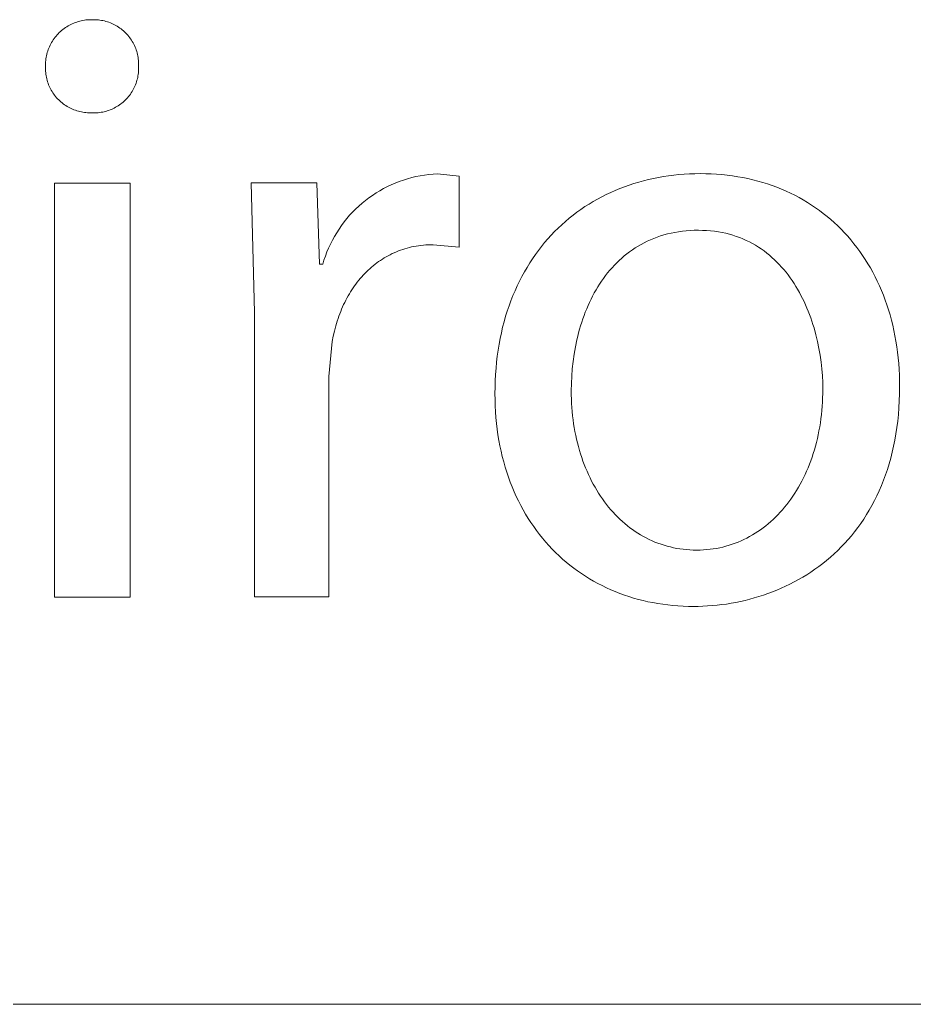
# Model space of a CAD drawing. Header units: millimetres. Extents: x 1383 to 4664, y -160 to 2132.
# Drawn here: x 4007.98 to 4042.32, y -159.94 to -122.14 of the extents above; entities that cross this region are included whole.
import ezdxf

# ---------------------------------------------------------------- set-up
doc = ezdxf.new("R2010")
doc.units = ezdxf.units.MM
doc.header["$MEASUREMENT"] = 0
doc.layers.add('Domyślny', color=7, linetype='Continuous', true_color=0x000000)

msp = doc.modelspace()

# ---------------------------------------------------------------- linework, layer by layer
at = {"layer": 'Domyślny', "color": 18, "lineweight": 15, "true_color": 0x000000}
for p, q in [((4009.635, -122.511), (4009.683, -122.475)), ((4009.683, -122.475), (4009.733, -122.44)), ((4009.733, -122.44), (4009.783, -122.407)), ((4009.783, -122.407), (4009.835, -122.375)), ((4009.835, -122.375), (4009.888, -122.345)), ((4009.888, -122.345), (4009.942, -122.318)), ((4009.942, -122.318), (4009.996, -122.292)), ((4009.996, -122.292), (4010.052, -122.268)), ((4010.052, -122.268), (4010.108, -122.246)), ((4010.108, -122.246), (4010.165, -122.226)), ((4010.165, -122.226), (4010.223, -122.207)), ((4010.223, -122.207), (4010.281, -122.191)), ((4010.281, -122.191), (4010.34, -122.177)), ((4010.34, -122.177), (4010.4, -122.165)), ((4010.4, -122.165), (4010.459, -122.155)), ((4010.459, -122.155), (4010.519, -122.147)), ((4010.519, -122.147), (4010.58, -122.142)), ((4010.58, -122.142), (4010.64, -122.138)), ((4010.64, -122.138), (4010.701, -122.136)), ((4010.701, -122.136), (4010.761, -122.137)), ((4010.761, -122.137), (4010.821, -122.136)), ((4010.821, -122.136), (4010.88, -122.137)), ((4010.88, -122.137), (4010.939, -122.14)), ((4010.939, -122.14), (4010.998, -122.145)), ((4010.998, -122.145), (4011.057, -122.152)), ((4011.057, -122.152), (4011.116, -122.161)), ((4011.116, -122.161), (4011.174, -122.172)), ((4011.174, -122.172), (4011.232, -122.185)), ((4011.232, -122.185), (4011.289, -122.2)), ((4011.289, -122.2), (4011.346, -122.217)), ((4011.346, -122.217), (4011.402, -122.236)), ((4011.402, -122.236), (4011.458, -122.257)), ((4011.458, -122.257), (4011.513, -122.28)), ((4011.513, -122.28), (4011.567, -122.305)), ((4011.567, -122.305), (4011.62, -122.331)), ((4011.62, -122.331), (4011.672, -122.359)), ((4011.672, -122.359), (4011.723, -122.39)), ((4011.723, -122.39), (4011.773, -122.421)), ((4011.773, -122.421), (4011.822, -122.455)), ((4011.822, -122.455), (4011.87, -122.49)), ((4011.87, -122.49), (4011.916, -122.527)), ((4009.266, -122.909), (4009.301, -122.86)), ((4009.301, -122.86), (4009.337, -122.811)), ((4009.337, -122.811), (4009.375, -122.764)), ((4009.375, -122.764), (4009.415, -122.718)), ((4009.415, -122.718), (4009.456, -122.674)), ((4009.456, -122.674), (4009.498, -122.631)), ((4009.498, -122.631), (4009.543, -122.589)), ((4009.543, -122.589), (4009.588, -122.55)), ((4009.588, -122.55), (4009.635, -122.511)), ((4011.916, -122.527), (4011.961, -122.566)), ((4011.961, -122.566), (4012.005, -122.606)), ((4012.005, -122.606), (4012.047, -122.647)), ((4012.047, -122.647), (4012.088, -122.69)), ((4012.088, -122.69), (4012.128, -122.734)), ((4012.128, -122.734), (4012.166, -122.78)), ((4012.166, -122.78), (4012.202, -122.827)), ((4012.202, -122.827), (4012.237, -122.875)), ((4012.237, -122.875), (4012.27, -122.924)), ((4009.074, -123.286), (4009.096, -123.23)), ((4009.096, -123.23), (4009.12, -123.174)), ((4009.12, -123.174), (4009.145, -123.119)), ((4009.145, -123.119), (4009.173, -123.065)), ((4009.173, -123.065), (4009.202, -123.012)), ((4009.202, -123.012), (4009.233, -122.96)), ((4009.233, -122.96), (4009.266, -122.909)), ((4012.27, -122.924), (4012.301, -122.975)), ((4012.301, -122.975), (4012.331, -123.026)), ((4012.331, -123.026), (4012.358, -123.079)), ((4012.358, -123.079), (4012.384, -123.132)), ((4012.384, -123.132), (4012.408, -123.186)), ((4012.408, -123.186), (4012.43, -123.241)), ((4012.43, -123.241), (4012.451, -123.297)), ((4008.986, -123.638), (4008.996, -123.578)), ((4008.996, -123.578), (4009.007, -123.519)), ((4009.007, -123.519), (4009.021, -123.46)), ((4009.021, -123.46), (4009.037, -123.401)), ((4009.037, -123.401), (4009.054, -123.343)), ((4009.054, -123.343), (4009.074, -123.286)), ((4012.451, -123.297), (4012.469, -123.354)), ((4012.469, -123.354), (4012.485, -123.411)), ((4012.485, -123.411), (4012.5, -123.468)), ((4012.5, -123.468), (4012.512, -123.526)), ((4012.512, -123.526), (4012.523, -123.585)), ((4012.523, -123.585), (4012.531, -123.644)), ((4008.968, -123.879), (4008.97, -123.819)), ((4008.969, -123.94), (4008.968, -123.879)), ((4008.968, -123.998), (4008.969, -123.94)), ((4008.969, -124.057), (4008.968, -123.998)), ((4008.97, -123.819), (4008.973, -123.758)), ((4008.973, -123.758), (4008.978, -123.698)), ((4008.978, -123.698), (4008.986, -123.638)), ((4012.531, -123.644), (4012.537, -123.703)), ((4012.537, -123.703), (4012.541, -123.762)), ((4012.541, -123.762), (4012.544, -123.821)), ((4012.544, -123.88), (4012.542, -123.94)), ((4012.542, -123.94), (4012.543, -123.999)), ((4012.543, -123.999), (4012.542, -124.057)), ((4012.544, -123.821), (4012.544, -123.88)), ((4008.972, -124.116), (4008.969, -124.057)), ((4008.977, -124.175), (4008.972, -124.116)), ((4008.984, -124.233), (4008.977, -124.175)), ((4008.993, -124.291), (4008.984, -124.233)), ((4009.003, -124.349), (4008.993, -124.291)), ((4009.016, -124.406), (4009.003, -124.349)), ((4012.508, -124.35), (4012.495, -124.407)), ((4012.519, -124.292), (4012.508, -124.35)), ((4012.528, -124.234), (4012.519, -124.292)), ((4012.535, -124.175), (4012.528, -124.234)), ((4012.539, -124.116), (4012.535, -124.175)), ((4012.542, -124.057), (4012.539, -124.116)), ((4009.031, -124.463), (4009.016, -124.406)), ((4009.048, -124.52), (4009.031, -124.463)), ((4009.067, -124.576), (4009.048, -124.52)), ((4009.088, -124.631), (4009.067, -124.576)), ((4009.11, -124.685), (4009.088, -124.631)), ((4009.135, -124.738), (4009.11, -124.685)), ((4009.161, -124.791), (4009.135, -124.738)), ((4012.376, -124.74), (4012.35, -124.793)), ((4012.401, -124.686), (4012.376, -124.74)), ((4012.423, -124.632), (4012.401, -124.686)), ((4012.444, -124.577), (4012.423, -124.632)), ((4012.463, -124.521), (4012.444, -124.577)), ((4012.48, -124.464), (4012.463, -124.521)), ((4012.495, -124.407), (4012.48, -124.464)), ((4009.189, -124.843), (4009.161, -124.791)), ((4009.219, -124.894), (4009.189, -124.843)), ((4009.25, -124.943), (4009.219, -124.894)), ((4009.283, -124.992), (4009.25, -124.943)), ((4009.318, -125.039), (4009.283, -124.992)), ((4009.355, -125.085), (4009.318, -125.039)), ((4009.393, -125.13), (4009.355, -125.085)), ((4009.433, -125.174), (4009.393, -125.13)), ((4012.118, -125.132), (4012.078, -125.176)), ((4012.156, -125.087), (4012.118, -125.132)), ((4012.192, -125.041), (4012.156, -125.087)), ((4012.227, -124.994), (4012.192, -125.041)), ((4012.261, -124.945), (4012.227, -124.994)), ((4012.292, -124.895), (4012.261, -124.945)), ((4012.322, -124.844), (4012.292, -124.895)), ((4012.35, -124.793), (4012.322, -124.844)), ((4009.474, -125.216), (4009.433, -125.174)), ((4009.516, -125.256), (4009.474, -125.216)), ((4009.56, -125.296), (4009.516, -125.256)), ((4009.605, -125.333), (4009.56, -125.296)), ((4009.652, -125.369), (4009.605, -125.333)), ((4009.699, -125.404), (4009.652, -125.369)), ((4009.748, -125.437), (4009.699, -125.404)), ((4009.798, -125.468), (4009.748, -125.437)), ((4009.849, -125.497), (4009.798, -125.468)), ((4009.901, -125.525), (4009.849, -125.497)), ((4011.661, -125.5), (4011.609, -125.528)), ((4011.712, -125.471), (4011.661, -125.5)), ((4011.762, -125.44), (4011.712, -125.471)), ((4011.811, -125.407), (4011.762, -125.44)), ((4011.859, -125.372), (4011.811, -125.407)), ((4011.905, -125.336), (4011.859, -125.372)), ((4011.95, -125.298), (4011.905, -125.336)), ((4011.994, -125.259), (4011.95, -125.298)), ((4012.037, -125.218), (4011.994, -125.259)), ((4012.078, -125.176), (4012.037, -125.218)), ((4009.954, -125.55), (4009.901, -125.525)), ((4010.008, -125.574), (4009.954, -125.55)), ((4010.062, -125.596), (4010.008, -125.574)), ((4010.118, -125.616), (4010.062, -125.596)), ((4010.174, -125.635), (4010.118, -125.616)), ((4010.23, -125.651), (4010.174, -125.635)), ((4010.287, -125.665), (4010.23, -125.651)), ((4010.345, -125.678), (4010.287, -125.665)), ((4010.403, -125.688), (4010.345, -125.678)), ((4010.461, -125.696), (4010.403, -125.688)), ((4010.519, -125.703), (4010.461, -125.696)), ((4010.578, -125.707), (4010.519, -125.703)), ((4010.637, -125.709), (4010.578, -125.707)), ((4010.696, -125.71), (4010.637, -125.709)), ((4010.754, -125.713), (4010.696, -125.71)), ((4010.813, -125.715), (4010.754, -125.713)), ((4010.872, -125.714), (4010.813, -125.715)), ((4010.931, -125.712), (4010.872, -125.714)), ((4010.99, -125.708), (4010.931, -125.712)), ((4011.049, -125.701), (4010.99, -125.708)), ((4011.107, -125.693), (4011.049, -125.701)), ((4011.165, -125.682), (4011.107, -125.693)), ((4011.222, -125.67), (4011.165, -125.682)), ((4011.28, -125.655), (4011.222, -125.67)), ((4011.336, -125.639), (4011.28, -125.655)), ((4011.392, -125.62), (4011.336, -125.639)), ((4011.448, -125.6), (4011.392, -125.62)), ((4011.502, -125.578), (4011.448, -125.6)), ((4011.556, -125.554), (4011.502, -125.578)), ((4011.609, -125.528), (4011.556, -125.554)), ((4023.028, -128.199), (4023.19, -128.161)), ((4023.19, -128.161), (4023.353, -128.128)), ((4023.353, -128.128), (4023.517, -128.101)), ((4023.517, -128.101), (4023.682, -128.08)), ((4023.682, -128.08), (4023.848, -128.064)), ((4023.848, -128.064), (4024.014, -128.054)), ((4024.014, -128.054), (4024.845, -128.142)), ((4024.845, -128.142), (4024.845, -130.873)), ((4032.503, -128.192), (4032.697, -128.158)), ((4032.697, -128.158), (4032.893, -128.129)), ((4032.893, -128.129), (4033.091, -128.104)), ((4033.091, -128.104), (4033.29, -128.084)), ((4033.29, -128.084), (4033.491, -128.068)), ((4033.491, -128.068), (4033.693, -128.057)), ((4033.693, -128.057), (4033.897, -128.05)), ((4033.897, -128.05), (4034.102, -128.048)), ((4034.102, -128.048), (4034.315, -128.05)), ((4034.315, -128.05), (4034.526, -128.057)), ((4034.526, -128.057), (4034.735, -128.069)), ((4034.735, -128.069), (4034.941, -128.086)), ((4034.941, -128.086), (4035.145, -128.108)), ((4035.145, -128.108), (4035.347, -128.134)), ((4035.347, -128.134), (4035.546, -128.165)), ((4035.546, -128.165), (4035.743, -128.2)), ((4009.319, -128.408), (4012.214, -128.408)), ((4009.319, -144.306), (4009.319, -128.408)), ((4012.214, -128.408), (4012.214, -144.306)), ((4016.989, -133.375), (4016.858, -128.404)), ((4016.858, -128.404), (4019.382, -128.404)), ((4019.382, -128.404), (4019.491, -131.529)), ((4021.945, -128.622), (4022.093, -128.546)), ((4022.093, -128.546), (4022.243, -128.475)), ((4022.243, -128.475), (4022.396, -128.409)), ((4022.396, -128.409), (4022.551, -128.348)), ((4022.551, -128.348), (4022.708, -128.293)), ((4022.708, -128.293), (4022.867, -128.243)), ((4022.867, -128.243), (4023.028, -128.199)), ((4031.197, -128.549), (4031.377, -128.485)), ((4031.377, -128.485), (4031.56, -128.426)), ((4031.56, -128.426), (4031.744, -128.37)), ((4031.744, -128.37), (4031.931, -128.319)), ((4031.931, -128.319), (4032.12, -128.272)), ((4032.12, -128.272), (4032.31, -128.23)), ((4032.31, -128.23), (4032.503, -128.192)), ((4035.743, -128.2), (4035.937, -128.24)), ((4035.937, -128.24), (4036.129, -128.284)), ((4036.129, -128.284), (4036.318, -128.333)), ((4036.318, -128.333), (4036.505, -128.386)), ((4036.505, -128.386), (4036.689, -128.444)), ((4036.689, -128.444), (4036.871, -128.506)), ((4036.871, -128.506), (4037.05, -128.572)), ((4021.382, -128.978), (4021.518, -128.881)), ((4021.518, -128.881), (4021.658, -128.79)), ((4021.658, -128.79), (4021.8, -128.704)), ((4021.8, -128.704), (4021.945, -128.622)), ((4030.329, -128.933), (4030.498, -128.848)), ((4030.498, -128.848), (4030.669, -128.767)), ((4030.669, -128.767), (4030.843, -128.69)), ((4030.843, -128.69), (4031.018, -128.618)), ((4031.018, -128.618), (4031.197, -128.549)), ((4037.05, -128.572), (4037.226, -128.643)), ((4037.226, -128.643), (4037.399, -128.717)), ((4037.399, -128.717), (4037.57, -128.796)), ((4037.57, -128.796), (4037.738, -128.879)), ((4037.738, -128.879), (4037.902, -128.967)), ((4020.875, -129.408), (4020.996, -129.294)), ((4020.996, -129.294), (4021.121, -129.184)), ((4021.121, -129.184), (4021.25, -129.078)), ((4021.25, -129.078), (4021.382, -128.978)), ((4029.68, -129.314), (4029.838, -129.213)), ((4029.838, -129.213), (4029.999, -129.115)), ((4029.999, -129.115), (4030.163, -129.022)), ((4030.163, -129.022), (4030.329, -128.933)), ((4037.902, -128.967), (4038.064, -129.058)), ((4038.064, -129.058), (4038.224, -129.153)), ((4038.224, -129.153), (4038.38, -129.252)), ((4038.38, -129.252), (4038.533, -129.355)), ((4020.536, -129.774), (4020.645, -129.648)), ((4020.645, -129.648), (4020.758, -129.526)), ((4020.758, -129.526), (4020.875, -129.408)), ((4029.074, -129.761), (4029.221, -129.643)), ((4029.221, -129.643), (4029.371, -129.529)), ((4029.371, -129.529), (4029.524, -129.42)), ((4029.524, -129.42), (4029.68, -129.314)), ((4038.533, -129.355), (4038.683, -129.462)), ((4038.683, -129.462), (4038.83, -129.573)), ((4038.83, -129.573), (4038.974, -129.688)), ((4020.237, -130.174), (4020.332, -130.037)), ((4020.332, -130.037), (4020.432, -129.904)), ((4020.432, -129.904), (4020.536, -129.774)), ((4028.651, -130.138), (4028.789, -130.008)), ((4028.789, -130.008), (4028.93, -129.882)), ((4028.93, -129.882), (4029.074, -129.761)), ((4038.974, -129.688), (4039.114, -129.806)), ((4039.114, -129.806), (4039.252, -129.928)), ((4039.252, -129.928), (4039.386, -130.054)), ((4039.386, -130.054), (4039.517, -130.183)), ((4020.062, -130.457), (4020.147, -130.314)), ((4020.147, -130.314), (4020.237, -130.174)), ((4028.257, -130.55), (4028.385, -130.409)), ((4028.385, -130.409), (4028.516, -130.271)), ((4028.516, -130.271), (4028.651, -130.138)), ((4032.712, -130.4), (4032.579, -130.441)), ((4032.848, -130.364), (4032.712, -130.4)), ((4032.987, -130.331), (4032.848, -130.364)), ((4033.129, -130.303), (4032.987, -130.331)), ((4033.273, -130.278), (4033.129, -130.303)), ((4033.42, -130.258), (4033.273, -130.278)), ((4033.57, -130.243), (4033.42, -130.258)), ((4033.723, -130.231), (4033.57, -130.243)), ((4033.878, -130.224), (4033.723, -130.231)), ((4034.037, -130.222), (4033.878, -130.224)), ((4034.196, -130.225), (4034.037, -130.222)), ((4034.351, -130.232), (4034.196, -130.225)), ((4034.504, -130.244), (4034.351, -130.232)), ((4034.654, -130.261), (4034.504, -130.244)), ((4034.801, -130.282), (4034.654, -130.261)), ((4034.945, -130.309), (4034.801, -130.282)), ((4035.086, -130.339), (4034.945, -130.309)), ((4035.224, -130.374), (4035.086, -130.339)), ((4035.359, -130.413), (4035.224, -130.374)), ((4035.491, -130.456), (4035.359, -130.413)), ((4039.517, -130.183), (4039.645, -130.316)), ((4039.645, -130.316), (4039.769, -130.453)), ((4019.837, -130.903), (4019.907, -130.752)), ((4019.907, -130.752), (4019.982, -130.603)), ((4019.982, -130.603), (4020.062, -130.457)), ((4023.292, -130.815), (4023.202, -130.829)), ((4023.383, -130.803), (4023.292, -130.815)), ((4023.475, -130.793), (4023.383, -130.803)), ((4023.567, -130.785), (4023.475, -130.793)), ((4023.661, -130.779), (4023.567, -130.785)), ((4023.755, -130.776), (4023.661, -130.779)), ((4023.85, -130.775), (4023.755, -130.776)), ((4024.845, -130.873), (4023.85, -130.775)), ((4028.01, -130.844), (4028.132, -130.695)), ((4028.132, -130.695), (4028.257, -130.55)), ((4031.836, -130.762), (4031.721, -130.828)), ((4031.953, -130.7), (4031.836, -130.762)), ((4032.072, -130.641), (4031.953, -130.7)), ((4032.195, -130.585), (4032.072, -130.641)), ((4032.32, -130.533), (4032.195, -130.585)), ((4032.448, -130.485), (4032.32, -130.533)), ((4032.579, -130.441), (4032.448, -130.485)), ((4035.621, -130.503), (4035.491, -130.456)), ((4035.747, -130.554), (4035.621, -130.503)), ((4035.871, -130.609), (4035.747, -130.554)), ((4035.992, -130.668), (4035.871, -130.609)), ((4036.11, -130.731), (4035.992, -130.668)), ((4036.226, -130.797), (4036.11, -130.731)), ((4036.338, -130.866), (4036.226, -130.797)), ((4039.769, -130.453), (4039.89, -130.593)), ((4039.89, -130.593), (4040.007, -130.737)), ((4040.007, -130.737), (4040.121, -130.884)), ((4019.713, -131.212), (4019.772, -131.056)), ((4019.772, -131.056), (4019.837, -130.903)), ((4022.201, -131.159), (4022.125, -131.199)), ((4022.279, -131.12), (4022.201, -131.159)), ((4022.358, -131.084), (4022.279, -131.12)), ((4022.438, -131.05), (4022.358, -131.084)), ((4022.519, -131.017), (4022.438, -131.05)), ((4022.601, -130.987), (4022.519, -131.017)), ((4022.684, -130.958), (4022.601, -130.987)), ((4022.768, -130.931), (4022.684, -130.958)), ((4022.853, -130.907), (4022.768, -130.931)), ((4022.938, -130.884), (4022.853, -130.907)), ((4023.025, -130.864), (4022.938, -130.884)), ((4023.113, -130.845), (4023.025, -130.864)), ((4023.202, -130.829), (4023.113, -130.845)), ((4027.666, -131.314), (4027.777, -131.154)), ((4027.777, -131.154), (4027.892, -130.997)), ((4027.892, -130.997), (4028.01, -130.844)), ((4031.29, -131.125), (4031.188, -131.207)), ((4031.393, -131.046), (4031.29, -131.125)), ((4031.5, -130.97), (4031.393, -131.046)), ((4031.609, -130.898), (4031.5, -130.97)), ((4031.721, -130.828), (4031.609, -130.898)), ((4036.448, -130.939), (4036.338, -130.866)), ((4036.555, -131.015), (4036.448, -130.939)), ((4036.66, -131.095), (4036.555, -131.015)), ((4036.761, -131.177), (4036.66, -131.095)), ((4036.86, -131.263), (4036.761, -131.177)), ((4040.121, -130.884), (4040.232, -131.034)), ((4040.232, -131.034), (4040.339, -131.188)), ((4040.339, -131.188), (4040.442, -131.345)), ((4019.491, -131.529), (4019.611, -131.529)), ((4019.611, -131.529), (4019.659, -131.369)), ((4019.659, -131.369), (4019.713, -131.212)), ((4021.619, -131.529), (4021.551, -131.584)), ((4021.688, -131.477), (4021.619, -131.529)), ((4021.758, -131.426), (4021.688, -131.477)), ((4021.829, -131.377), (4021.758, -131.426)), ((4021.901, -131.33), (4021.829, -131.377)), ((4021.975, -131.284), (4021.901, -131.33)), ((4022.049, -131.24), (4021.975, -131.284)), ((4022.125, -131.199), (4022.049, -131.24)), ((4027.455, -131.646), (4027.559, -131.478)), ((4027.559, -131.478), (4027.666, -131.314)), ((4030.809, -131.563), (4030.72, -131.659)), ((4030.9, -131.47), (4030.809, -131.563)), ((4030.993, -131.38), (4030.9, -131.47)), ((4031.09, -131.292), (4030.993, -131.38)), ((4031.188, -131.207), (4031.09, -131.292)), ((4036.957, -131.351), (4036.86, -131.263)), ((4037.05, -131.442), (4036.957, -131.351)), ((4037.141, -131.536), (4037.05, -131.442)), ((4037.23, -131.633), (4037.141, -131.536)), ((4040.442, -131.345), (4040.542, -131.505)), ((4040.542, -131.505), (4040.638, -131.669)), ((4021.17, -131.943), (4021.111, -132.009)), ((4021.231, -131.879), (4021.17, -131.943)), ((4021.292, -131.817), (4021.231, -131.879)), ((4021.355, -131.756), (4021.292, -131.817)), ((4021.42, -131.697), (4021.355, -131.756)), ((4021.485, -131.639), (4021.42, -131.697)), ((4021.551, -131.584), (4021.485, -131.639)), ((4027.259, -131.993), (4027.356, -131.818)), ((4027.356, -131.818), (4027.455, -131.646)), ((4030.551, -131.859), (4030.471, -131.962)), ((4030.635, -131.758), (4030.551, -131.859)), ((4030.72, -131.659), (4030.635, -131.758)), ((4037.316, -131.732), (4037.23, -131.633)), ((4037.399, -131.834), (4037.316, -131.732)), ((4037.48, -131.938), (4037.399, -131.834)), ((4037.558, -132.044), (4037.48, -131.938)), ((4040.638, -131.669), (4040.731, -131.836)), ((4040.731, -131.836), (4040.82, -132.006)), ((4020.886, -132.286), (4020.833, -132.359)), ((4020.94, -132.214), (4020.886, -132.286)), ((4020.996, -132.144), (4020.94, -132.214)), ((4021.053, -132.076), (4020.996, -132.144)), ((4021.111, -132.009), (4021.053, -132.076)), ((4027.079, -132.355), (4027.167, -132.172)), ((4027.167, -132.172), (4027.259, -131.993)), ((4030.243, -132.287), (4030.172, -132.399)), ((4030.316, -132.176), (4030.243, -132.287)), ((4030.392, -132.068), (4030.316, -132.176)), ((4030.471, -131.962), (4030.392, -132.068)), ((4037.633, -132.152), (4037.558, -132.044)), ((4037.707, -132.262), (4037.633, -132.152)), ((4037.777, -132.375), (4037.707, -132.262)), ((4040.82, -132.006), (4040.905, -132.179)), ((4040.905, -132.179), (4040.986, -132.355)), ((4020.634, -132.665), (4020.588, -132.745)), ((4020.682, -132.586), (4020.634, -132.665)), ((4020.731, -132.509), (4020.682, -132.586)), ((4020.781, -132.433), (4020.731, -132.509)), ((4020.833, -132.359), (4020.781, -132.433)), ((4026.914, -132.731), (4026.994, -132.541)), ((4026.994, -132.541), (4027.079, -132.355)), ((4030.038, -132.63), (4029.975, -132.748)), ((4030.104, -132.514), (4030.038, -132.63)), ((4030.172, -132.399), (4030.104, -132.514)), ((4037.845, -132.489), (4037.777, -132.375)), ((4037.911, -132.605), (4037.845, -132.489)), ((4037.974, -132.723), (4037.911, -132.605)), ((4040.986, -132.355), (4041.064, -132.534)), ((4041.064, -132.534), (4041.137, -132.716)), ((4020.415, -133.077), (4020.376, -133.163)), ((4020.456, -132.992), (4020.415, -133.077)), ((4020.499, -132.908), (4020.456, -132.992)), ((4020.543, -132.826), (4020.499, -132.908)), ((4020.588, -132.745), (4020.543, -132.826)), ((4026.766, -133.122), (4026.838, -132.925)), ((4026.838, -132.925), (4026.914, -132.731)), ((4029.855, -132.991), (4029.799, -133.114)), ((4029.914, -132.869), (4029.855, -132.991)), ((4029.975, -132.748), (4029.914, -132.869)), ((4038.035, -132.842), (4037.974, -132.723)), ((4038.093, -132.963), (4038.035, -132.842)), ((4038.149, -133.085), (4038.093, -132.963)), ((4041.137, -132.716), (4041.207, -132.901)), ((4041.207, -132.901), (4041.273, -133.09)), ((4016.989, -144.301), (4016.989, -133.375)), ((4020.265, -133.429), (4020.231, -133.52)), ((4020.301, -133.34), (4020.265, -133.429)), ((4020.338, -133.251), (4020.301, -133.34)), ((4020.376, -133.163), (4020.338, -133.251)), ((4026.635, -133.526), (4026.698, -133.322)), ((4026.698, -133.322), (4026.766, -133.122)), ((4029.694, -133.366), (4029.645, -133.494)), ((4029.746, -133.239), (4029.694, -133.366)), ((4029.799, -133.114), (4029.746, -133.239)), ((4038.202, -133.209), (4038.149, -133.085)), ((4038.254, -133.333), (4038.202, -133.209)), ((4038.302, -133.459), (4038.254, -133.333)), ((4038.349, -133.586), (4038.302, -133.459)), ((4041.273, -133.09), (4041.334, -133.28)), ((4041.334, -133.28), (4041.392, -133.474)), ((4020.168, -133.706), (4020.11, -133.896)), ((4020.199, -133.613), (4020.168, -133.706)), ((4020.231, -133.52), (4020.199, -133.613)), ((4026.52, -133.945), (4026.575, -133.734)), ((4026.575, -133.734), (4026.635, -133.526)), ((4029.555, -133.754), (4029.513, -133.886)), ((4029.599, -133.624), (4029.555, -133.754)), ((4029.645, -133.494), (4029.599, -133.624)), ((4038.393, -133.714), (4038.349, -133.586)), ((4038.435, -133.842), (4038.393, -133.714)), ((4041.392, -133.474), (4041.446, -133.671)), ((4041.446, -133.671), (4041.496, -133.87)), ((4020.058, -134.09), (4020.012, -134.288)), ((4020.11, -133.896), (4020.058, -134.09)), ((4026.424, -134.378), (4026.47, -134.16)), ((4026.47, -134.16), (4026.52, -133.945)), ((4029.437, -134.154), (4029.402, -134.289)), ((4029.474, -134.02), (4029.437, -134.154)), ((4029.513, -133.886), (4029.474, -134.02)), ((4038.474, -133.972), (4038.435, -133.842)), ((4038.546, -134.232), (4038.474, -133.972)), ((4041.496, -133.87), (4041.541, -134.072)), ((4041.541, -134.072), (4041.582, -134.276)), ((4019.972, -134.49), (4019.852, -135.834)), ((4020.012, -134.288), (4019.972, -134.49)), ((4026.383, -134.6), (4026.424, -134.378)), ((4029.369, -134.425), (4029.311, -134.7)), ((4029.402, -134.289), (4029.369, -134.425)), ((4038.609, -134.495), (4038.546, -134.232)), ((4038.664, -134.758), (4038.609, -134.495)), ((4041.582, -134.276), (4041.62, -134.484)), ((4041.62, -134.484), (4041.653, -134.694)), ((4026.314, -135.053), (4026.346, -134.825)), ((4026.346, -134.825), (4026.383, -134.6)), ((4029.311, -134.7), (4029.263, -134.977)), ((4038.709, -135.022), (4038.664, -134.758)), ((4041.653, -134.694), (4041.681, -134.906)), ((4041.681, -134.906), (4041.706, -135.121)), ((4026.265, -135.52), (4026.287, -135.285)), ((4026.287, -135.285), (4026.314, -135.053)), ((4029.223, -135.257), (4029.192, -135.538)), ((4029.263, -134.977), (4029.223, -135.257)), ((4038.747, -135.285), (4038.709, -135.022)), ((4038.775, -135.547), (4038.747, -135.285)), ((4041.706, -135.121), (4041.726, -135.338)), ((4041.726, -135.338), (4041.741, -135.558)), ((4026.247, -135.758), (4026.265, -135.52)), ((4029.192, -135.538), (4029.17, -135.82)), ((4038.795, -135.807), (4038.775, -135.547)), ((4041.741, -135.558), (4041.752, -135.78)), ((4019.852, -135.834), (4019.852, -144.301)), ((4026.227, -136.245), (4026.235, -136)), ((4026.235, -136), (4026.247, -135.758)), ((4029.157, -136.102), (4029.153, -136.384)), ((4029.17, -135.82), (4029.157, -136.102)), ((4038.807, -136.065), (4038.795, -135.807)), ((4038.811, -136.319), (4038.807, -136.065)), ((4041.752, -135.78), (4041.759, -136.005)), ((4041.759, -136.005), (4041.761, -136.231)), ((4026.225, -136.494), (4026.227, -136.245)), ((4029.153, -136.384), (4029.154, -136.547)), ((4038.805, -136.652), (4038.81, -136.486)), ((4038.81, -136.486), (4038.811, -136.319)), ((4041.761, -136.231), (4041.758, -136.504)), ((4026.227, -136.728), (4026.225, -136.494)), ((4026.234, -136.959), (4026.227, -136.728)), ((4029.154, -136.547), (4029.159, -136.708)), ((4029.159, -136.708), (4029.166, -136.869)), ((4038.787, -136.979), (4038.798, -136.816)), ((4038.798, -136.816), (4038.805, -136.652)), ((4041.75, -136.772), (4041.735, -137.035)), ((4041.758, -136.504), (4041.75, -136.772)), ((4026.246, -137.188), (4026.234, -136.959)), ((4026.263, -137.414), (4026.246, -137.188)), ((4029.166, -136.869), (4029.176, -137.027)), ((4029.176, -137.027), (4029.189, -137.185)), ((4029.189, -137.185), (4029.205, -137.341)), ((4038.758, -137.299), (4038.774, -137.14)), ((4038.774, -137.14), (4038.787, -136.979)), ((4041.735, -137.035), (4041.715, -137.293)), ((4026.284, -137.636), (4026.263, -137.414)), ((4029.205, -137.341), (4029.223, -137.495)), ((4029.223, -137.495), (4029.245, -137.648)), ((4038.692, -137.768), (4038.717, -137.613)), ((4038.717, -137.613), (4038.739, -137.457)), ((4038.739, -137.457), (4038.758, -137.299)), ((4041.689, -137.546), (4041.658, -137.795)), ((4041.715, -137.293), (4041.689, -137.546)), ((4026.31, -137.857), (4026.284, -137.636)), ((4026.341, -138.074), (4026.31, -137.857)), ((4029.245, -137.648), (4029.269, -137.799)), ((4029.269, -137.799), (4029.295, -137.949)), ((4029.295, -137.949), (4029.325, -138.097)), ((4038.634, -138.071), (4038.665, -137.92)), ((4038.665, -137.92), (4038.692, -137.768)), ((4041.658, -137.795), (4041.621, -138.039)), ((4026.376, -138.288), (4026.341, -138.074)), ((4026.415, -138.499), (4026.376, -138.288)), ((4029.325, -138.097), (4029.357, -138.243)), ((4029.357, -138.243), (4029.392, -138.388)), ((4038.528, -138.512), (4038.566, -138.367)), ((4038.566, -138.367), (4038.602, -138.22)), ((4038.602, -138.22), (4038.634, -138.071)), ((4041.579, -138.278), (4041.532, -138.513)), ((4041.621, -138.039), (4041.579, -138.278)), ((4026.459, -138.707), (4026.415, -138.499)), ((4026.507, -138.912), (4026.459, -138.707)), ((4029.392, -138.388), (4029.429, -138.531)), ((4029.429, -138.531), (4029.469, -138.672)), ((4029.469, -138.672), (4029.511, -138.811)), ((4038.444, -138.797), (4038.487, -138.656)), ((4038.487, -138.656), (4038.528, -138.512)), ((4041.479, -138.743), (4041.422, -138.968)), ((4041.532, -138.513), (4041.479, -138.743)), ((4026.56, -139.114), (4026.507, -138.912)), ((4026.616, -139.313), (4026.56, -139.114)), ((4029.511, -138.811), (4029.556, -138.948)), ((4029.556, -138.948), (4029.603, -139.083)), ((4029.603, -139.083), (4029.653, -139.217)), ((4038.299, -139.208), (4038.35, -139.073)), ((4038.35, -139.073), (4038.398, -138.936)), ((4038.398, -138.936), (4038.444, -138.797)), ((4041.422, -138.968), (4041.36, -139.188)), ((4026.677, -139.509), (4026.616, -139.313)), ((4026.742, -139.701), (4026.677, -139.509)), ((4029.653, -139.217), (4029.705, -139.348)), ((4029.705, -139.348), (4029.759, -139.477)), ((4029.759, -139.477), (4029.816, -139.604)), ((4038.132, -139.6), (4038.19, -139.472)), ((4038.19, -139.472), (4038.246, -139.341)), ((4038.246, -139.341), (4038.299, -139.208)), ((4041.293, -139.404), (4041.222, -139.616)), ((4041.36, -139.188), (4041.293, -139.404)), ((4026.811, -139.891), (4026.742, -139.701)), ((4029.816, -139.604), (4029.875, -139.729)), ((4029.875, -139.729), (4029.937, -139.852)), ((4029.937, -139.852), (4030.001, -139.972)), ((4037.944, -139.972), (4038.009, -139.85)), ((4038.009, -139.85), (4038.071, -139.726)), ((4038.071, -139.726), (4038.132, -139.6)), ((4041.145, -139.822), (4041.065, -140.025)), ((4041.222, -139.616), (4041.145, -139.822)), ((4026.884, -140.077), (4026.811, -139.891)), ((4026.961, -140.26), (4026.884, -140.077)), ((4027.042, -140.44), (4026.961, -140.26)), ((4030.001, -139.972), (4030.067, -140.091)), ((4030.067, -140.091), (4030.135, -140.207)), ((4030.135, -140.207), (4030.206, -140.32)), ((4037.736, -140.322), (4037.807, -140.208)), ((4037.807, -140.208), (4037.877, -140.091)), ((4037.877, -140.091), (4037.944, -139.972)), ((4040.98, -140.222), (4040.89, -140.415)), ((4041.065, -140.025), (4040.98, -140.222)), ((4027.126, -140.616), (4027.042, -140.44)), ((4027.215, -140.789), (4027.126, -140.616)), ((4030.206, -140.32), (4030.278, -140.432)), ((4030.278, -140.432), (4030.353, -140.54)), ((4030.353, -140.54), (4030.43, -140.647)), ((4037.508, -140.65), (4037.586, -140.544)), ((4037.586, -140.544), (4037.662, -140.434)), ((4037.662, -140.434), (4037.736, -140.322)), ((4040.797, -140.604), (4040.699, -140.788)), ((4040.89, -140.415), (4040.797, -140.604)), ((4027.307, -140.959), (4027.215, -140.789)), ((4027.403, -141.125), (4027.307, -140.959)), ((4030.43, -140.647), (4030.509, -140.751)), ((4030.509, -140.751), (4030.59, -140.852)), ((4030.59, -140.852), (4030.673, -140.951)), ((4030.673, -140.951), (4030.758, -141.047)), ((4037.176, -141.052), (4037.262, -140.955)), ((4037.262, -140.955), (4037.346, -140.856)), ((4037.346, -140.856), (4037.428, -140.755)), ((4037.428, -140.755), (4037.508, -140.65)), ((4040.598, -140.967), (4040.492, -141.142)), ((4040.699, -140.788), (4040.598, -140.967)), ((4027.503, -141.288), (4027.403, -141.125)), ((4027.606, -141.448), (4027.503, -141.288)), ((4030.758, -141.047), (4030.845, -141.14)), ((4030.845, -141.14), (4030.934, -141.231)), ((4030.934, -141.231), (4031.025, -141.319)), ((4031.025, -141.319), (4031.118, -141.404)), ((4036.813, -141.409), (4036.906, -141.324)), ((4036.906, -141.324), (4036.998, -141.236)), ((4036.998, -141.236), (4037.088, -141.145)), ((4037.088, -141.145), (4037.176, -141.052)), ((4040.383, -141.312), (4040.27, -141.479)), ((4040.492, -141.142), (4040.383, -141.312)), ((4027.712, -141.603), (4027.606, -141.448)), ((4027.823, -141.756), (4027.712, -141.603)), ((4027.936, -141.905), (4027.823, -141.756)), ((4031.118, -141.404), (4031.213, -141.486)), ((4031.213, -141.486), (4031.309, -141.565)), ((4031.309, -141.565), (4031.407, -141.642)), ((4031.407, -141.642), (4031.508, -141.715)), ((4031.508, -141.715), (4031.609, -141.786)), ((4036.319, -141.79), (4036.421, -141.72)), ((4036.421, -141.72), (4036.521, -141.647)), ((4036.521, -141.647), (4036.62, -141.57)), ((4036.62, -141.57), (4036.717, -141.491)), ((4036.717, -141.491), (4036.813, -141.409)), ((4040.153, -141.64), (4040.033, -141.797)), ((4040.27, -141.479), (4040.153, -141.64)), ((4028.053, -142.05), (4027.936, -141.905)), ((4028.173, -142.192), (4028.053, -142.05)), ((4031.609, -141.786), (4031.713, -141.853)), ((4031.713, -141.853), (4031.818, -141.918)), ((4031.818, -141.918), (4031.925, -141.979)), ((4031.925, -141.979), (4032.034, -142.037)), ((4032.034, -142.037), (4032.144, -142.092)), ((4032.144, -142.092), (4032.256, -142.143)), ((4032.256, -142.143), (4032.369, -142.192)), ((4035.559, -142.195), (4035.672, -142.146)), ((4035.672, -142.146), (4035.784, -142.095)), ((4035.784, -142.095), (4035.894, -142.041)), ((4035.894, -142.041), (4036.002, -141.983)), ((4036.002, -141.983), (4036.109, -141.922)), ((4036.109, -141.922), (4036.215, -141.858)), ((4036.215, -141.858), (4036.319, -141.79)), ((4039.783, -142.099), (4039.653, -142.243)), ((4039.909, -141.95), (4039.783, -142.099)), ((4040.033, -141.797), (4039.909, -141.95)), ((4028.297, -142.33), (4028.173, -142.192)), ((4028.424, -142.465), (4028.297, -142.33)), ((4028.553, -142.595), (4028.424, -142.465)), ((4032.369, -142.192), (4032.484, -142.237)), ((4032.484, -142.237), (4032.6, -142.279)), ((4032.6, -142.279), (4032.718, -142.317)), ((4032.718, -142.317), (4032.837, -142.352)), ((4032.837, -142.352), (4032.958, -142.383)), ((4032.958, -142.383), (4033.08, -142.411)), ((4033.08, -142.411), (4033.203, -142.435)), ((4033.203, -142.435), (4033.328, -142.455)), ((4033.328, -142.455), (4033.454, -142.472)), ((4033.454, -142.472), (4033.582, -142.486)), ((4033.582, -142.486), (4033.71, -142.495)), ((4033.71, -142.495), (4033.84, -142.501)), ((4033.84, -142.501), (4033.971, -142.503)), ((4033.971, -142.503), (4034.1, -142.501)), ((4034.1, -142.501), (4034.228, -142.495)), ((4034.228, -142.495), (4034.355, -142.486)), ((4034.355, -142.486), (4034.481, -142.473)), ((4034.481, -142.473), (4034.606, -142.456)), ((4034.606, -142.456), (4034.729, -142.436)), ((4034.729, -142.436), (4034.852, -142.412)), ((4034.852, -142.412), (4034.973, -142.384)), ((4034.973, -142.384), (4035.093, -142.353)), ((4035.093, -142.353), (4035.211, -142.319)), ((4035.211, -142.319), (4035.328, -142.281)), ((4035.328, -142.281), (4035.444, -142.239)), ((4035.444, -142.239), (4035.559, -142.195)), ((4039.383, -142.518), (4039.244, -142.649)), ((4039.52, -142.382), (4039.383, -142.518)), ((4039.653, -142.243), (4039.52, -142.382)), ((4028.686, -142.722), (4028.553, -142.595)), ((4028.822, -142.846), (4028.686, -142.722)), ((4028.961, -142.965), (4028.822, -142.846)), ((4038.958, -142.898), (4038.811, -143.017)), ((4039.103, -142.776), (4038.958, -142.898)), ((4039.244, -142.649), (4039.103, -142.776)), ((4029.103, -143.081), (4028.961, -142.965)), ((4029.248, -143.193), (4029.103, -143.081)), ((4029.396, -143.301), (4029.248, -143.193)), ((4038.509, -143.24), (4038.355, -143.346)), ((4038.661, -143.131), (4038.509, -143.24)), ((4038.811, -143.017), (4038.661, -143.131)), ((4029.546, -143.406), (4029.396, -143.301)), ((4029.699, -143.506), (4029.546, -143.406)), ((4029.855, -143.602), (4029.699, -143.506)), ((4030.014, -143.695), (4029.855, -143.602)), ((4037.878, -143.637), (4037.716, -143.726)), ((4038.039, -143.544), (4037.878, -143.637)), ((4038.198, -143.447), (4038.039, -143.544)), ((4038.355, -143.346), (4038.198, -143.447)), ((4030.175, -143.783), (4030.014, -143.695)), ((4030.338, -143.867), (4030.175, -143.783)), ((4030.504, -143.948), (4030.338, -143.867)), ((4030.673, -144.024), (4030.504, -143.948)), ((4030.843, -144.096), (4030.673, -144.024)), ((4037.048, -144.041), (4036.877, -144.109)), ((4037.217, -143.968), (4037.048, -144.041)), ((4037.385, -143.892), (4037.217, -143.968)), ((4037.551, -143.811), (4037.385, -143.892)), ((4037.716, -143.726), (4037.551, -143.811)), ((4012.214, -144.306), (4009.319, -144.306)), ((4019.852, -144.301), (4016.989, -144.301)), ((4031.016, -144.164), (4030.843, -144.096)), ((4031.192, -144.228), (4031.016, -144.164)), ((4031.369, -144.287), (4031.192, -144.228)), ((4031.549, -144.343), (4031.369, -144.287)), ((4031.73, -144.394), (4031.549, -144.343)), ((4031.914, -144.441), (4031.73, -144.394)), ((4036.005, -144.391), (4035.828, -144.435)), ((4036.182, -144.342), (4036.005, -144.391)), ((4036.357, -144.29), (4036.182, -144.342)), ((4036.532, -144.234), (4036.357, -144.29)), ((4036.705, -144.173), (4036.532, -144.234)), ((4036.877, -144.109), (4036.705, -144.173)), ((4032.1, -144.483), (4031.914, -144.441)), ((4032.287, -144.521), (4032.1, -144.483)), ((4032.477, -144.555), (4032.287, -144.521)), ((4032.668, -144.584), (4032.477, -144.555)), ((4032.861, -144.609), (4032.668, -144.584)), ((4033.056, -144.63), (4032.861, -144.609)), ((4033.252, -144.646), (4033.056, -144.63)), ((4033.45, -144.657), (4033.252, -144.646)), ((4033.65, -144.664), (4033.45, -144.657)), ((4033.851, -144.666), (4033.65, -144.664)), ((4034.031, -144.664), (4033.851, -144.666)), ((4034.211, -144.659), (4034.031, -144.664)), ((4034.391, -144.649), (4034.211, -144.659)), ((4034.572, -144.636), (4034.391, -144.649)), ((4034.752, -144.619), (4034.572, -144.636)), ((4034.932, -144.598), (4034.752, -144.619)), ((4035.112, -144.573), (4034.932, -144.598)), ((4035.292, -144.544), (4035.112, -144.573)), ((4035.471, -144.512), (4035.292, -144.544)), ((4035.65, -144.475), (4035.471, -144.512)), ((4035.828, -144.435), (4035.65, -144.475)), ((4660.842, -159.944), (1382.856, -159.944)), ((4660.842, -159.944), (3424.001, -159.944))]:
    msp.add_line(p, q, dxfattribs=at)

doc.saveas('drawing.dxf')
